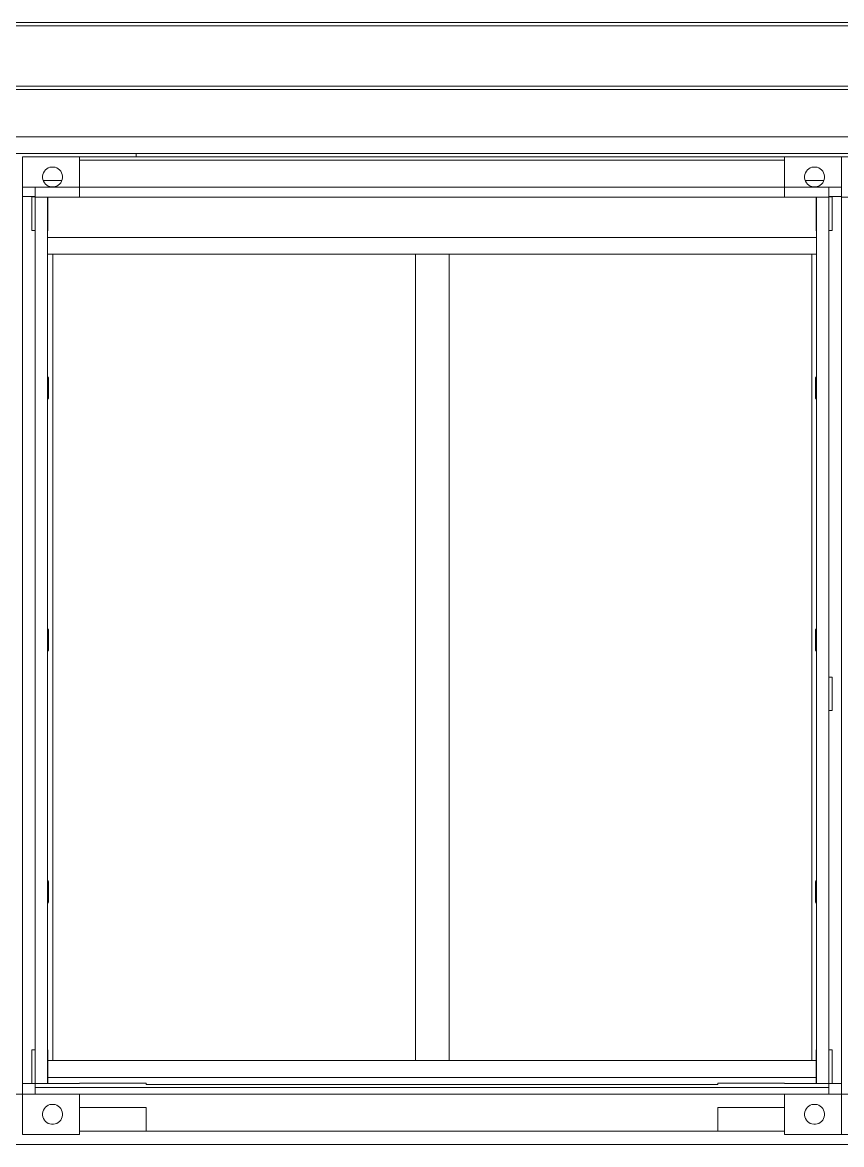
# Model space of a CAD drawing. Header units: metres. Extents: x -3 to 469, y -13 to 19.
# Drawn here: x 437.543 to 439.981, y -0.18 to 3.16 of the extents above; entities that cross this region are included whole.
import ezdxf

# ---------------------------------------------------------------- set-up
doc = ezdxf.new("R2010")
doc.units = ezdxf.units.M
doc.layers.add('0-1', color=7, linetype='Continuous', lineweight=5)
for name, color, linetype, lineweight, true_color in [('A-FLOR-2', 7, 'Continuous', 9, 0xaaaaaa), ('A-GENM-1', 7, 'Continuous', 9, 0xaaaaaa), ('A-WALL-1', 7, 'Continuous', 9, 0xaaaaaa), ('S-STRS-1', 7, 'Continuous', 9, 0xaaaaaa)]:
    doc.layers.add(name, color=color, linetype=linetype, lineweight=lineweight, true_color=true_color)

# ---------------------------------------------------------------- blocks, each defined once
blk = doc.blocks.new('Viga-007 - Viga-007-295370-FACHADA 04')
at = {"layer": 'A-GENM-1'}
for p, q in [((19.9853, -0.14), (20.1833, -0.14)), ((21.8853, -0.14), (22.0834, -0.14)), ((9.3917, -0.18), (33.3303, -0.18))]:
    blk.add_line(p, q, dxfattribs=at)
blk = doc.blocks.new('CONTAINER 23818 - CONTAINER-300114-FACHADA 04')
at = {"layer": 'S-STRS-1'}
for p, q in [((22.2533, -0.03), (22.4233, -0.03)), ((22.4233, -0.03), (22.2533, -0.03)), ((22.2533, -0.03), (22.2533, -0.15)), ((22.2533, -0.15), (22.2533, -0.03)), ((22.4233, -0.03), (22.4233, -0.15)), ((22.4233, -0.15), (22.4233, -0.03)), ((22.3128, -0.0689), (22.3167, -0.0656)), ((22.3128, -0.0689), (22.3167, -0.0656)), ((22.3167, -0.0656), (22.3212, -0.063)), ((22.3212, -0.063), (22.3167, -0.0656)), ((22.3212, -0.063), (22.3261, -0.0612)), ((22.3261, -0.0612), (22.3212, -0.063)), ((22.3261, -0.0612), (22.3312, -0.0603)), ((22.3312, -0.0603), (22.3261, -0.0612)), ((22.3312, -0.0603), (22.3364, -0.0603)), ((22.3364, -0.0603), (22.3312, -0.0603)), ((22.3364, -0.0603), (22.3415, -0.0612)), ((22.3415, -0.0612), (22.3364, -0.0603)), ((22.3415, -0.0612), (22.3464, -0.063)), ((22.3464, -0.063), (22.3415, -0.0612)), ((22.3464, -0.063), (22.3509, -0.0656)), ((22.3509, -0.0656), (22.3464, -0.063)), ((22.3509, -0.0656), (22.3549, -0.0689)), ((22.3549, -0.0689), (22.3509, -0.0656)), ((22.3042, -0.0874), (22.3051, -0.0823)), ((22.3051, -0.0823), (22.3042, -0.0874)), ((22.3042, -0.09), (22.3042, -0.0874)), ((22.3042, -0.0874), (22.3042, -0.09)), ((22.3042, -0.0926), (22.3042, -0.09)), ((22.3042, -0.09), (22.3042, -0.0926)), ((22.3051, -0.0977), (22.3042, -0.0926)), ((22.3042, -0.0926), (22.3051, -0.0977)), ((22.3051, -0.0823), (22.3068, -0.0774)), ((22.3068, -0.0774), (22.3051, -0.0823)), ((22.3068, -0.1026), (22.3051, -0.0977)), ((22.3068, -0.1026), (22.3051, -0.0977)), ((22.3068, -0.0774), (22.3094, -0.0729)), ((22.3094, -0.0729), (22.3068, -0.0774)), ((22.3094, -0.0729), (22.3128, -0.0689)), ((22.3128, -0.0689), (22.3094, -0.0729)), ((22.3549, -0.0689), (22.3582, -0.0729)), ((22.3582, -0.0729), (22.3549, -0.0689)), ((22.3582, -0.0729), (22.3608, -0.0774)), ((22.3608, -0.0774), (22.3582, -0.0729)), ((22.3608, -0.0774), (22.3626, -0.0823)), ((22.3626, -0.0823), (22.3608, -0.0774)), ((22.3626, -0.0977), (22.3608, -0.1026)), ((22.3608, -0.1026), (22.3626, -0.0977)), ((22.3626, -0.0823), (22.3635, -0.0874)), ((22.3635, -0.0874), (22.3626, -0.0823)), ((22.3635, -0.0926), (22.3626, -0.0977)), ((22.3626, -0.0977), (22.3635, -0.0926)), ((22.3635, -0.0874), (22.3635, -0.09)), ((22.3635, -0.09), (22.3635, -0.0874)), ((22.3635, -0.09), (22.3635, -0.0926)), ((22.3635, -0.0926), (22.3635, -0.09)), ((22.3094, -0.1071), (22.3068, -0.1026)), ((22.3094, -0.1071), (22.3068, -0.1026)), ((22.3128, -0.1111), (22.3094, -0.1071)), ((22.3128, -0.1111), (22.3094, -0.1071)), ((22.3167, -0.1144), (22.3128, -0.1111)), ((22.3167, -0.1144), (22.3128, -0.1111)), ((22.3212, -0.117), (22.3167, -0.1144)), ((22.3212, -0.117), (22.3167, -0.1144)), ((22.3261, -0.1188), (22.3212, -0.117)), ((22.3261, -0.1188), (22.3212, -0.117)), ((22.3312, -0.1197), (22.3261, -0.1188)), ((22.3312, -0.1197), (22.3261, -0.1188)), ((22.3364, -0.1197), (22.3312, -0.1197)), ((22.3312, -0.1197), (22.3364, -0.1197)), ((22.3415, -0.1188), (22.3364, -0.1197)), ((22.3364, -0.1197), (22.3415, -0.1188)), ((22.3464, -0.117), (22.3415, -0.1188)), ((22.3415, -0.1188), (22.3464, -0.117)), ((22.3509, -0.1144), (22.3464, -0.117)), ((22.3464, -0.117), (22.3509, -0.1144)), ((22.3549, -0.1111), (22.3509, -0.1144)), ((22.3509, -0.1144), (22.3549, -0.1111)), ((22.3582, -0.1071), (22.3549, -0.1111)), ((22.3549, -0.1111), (22.3582, -0.1071)), ((22.3608, -0.1026), (22.3582, -0.1071)), ((22.3582, -0.1071), (22.3608, -0.1026)), ((22.2533, -0.15), (22.4233, -0.15)), ((22.4233, -0.15), (22.2533, -0.15))]:
    blk.add_line(p, q, dxfattribs=at)
blk = doc.blocks.new('CONTAINER 23818 - CONTAINER 23818-300118-FACHADA 04')
blk.add_blockref('CONTAINER 23818 - CONTAINER-300114-FACHADA 04', (0, 0))
blk = doc.blocks.new('AL 24356 - AL 2-301560-FACHADA 04')
at = {"layer": 'A-WALL-1'}
blk.add_line((22.1773, 0.02), (19.8913, 0.02), dxfattribs=at)
blk = doc.blocks.new('AL 24356 - AL 24356-301557-FACHADA 04')
at = {"layer": 'A-WALL-1'}
for p, q in [((19.8534, 2.67), (22.2154, 2.67)), ((19.8534, 2.642), (19.8534, 2.67)), ((22.2154, 2.642), (22.2154, 2.67)), ((19.8903, 2.52), (22.1783, 2.52))]:
    blk.add_line(p, q, dxfattribs=at)
blk.add_blockref('AL 24356 - AL 2-301560-FACHADA 04', (0, 0))
blk = doc.blocks.new('J 08 24362 - J 08-301577-FACHADA 04')
at = {"layer": 'A-GENM-1'}
for p, q in [((22.1783, 2.52), (19.8903, 2.52)), ((19.8903, 2.52), (22.1783, 2.52)), ((19.9053, 2.47), (19.8903, 2.47)), ((19.8903, 2.47), (19.9053, 2.47)), ((19.8903, 2.47), (19.9053, 2.47)), ((19.9053, 2.47), (19.8903, 2.47)), ((19.9053, 0.07), (19.9053, 2.47)), ((19.9053, 2.47), (19.9053, 0.07)), ((19.9053, 2.47), (20.9853, 2.47)), ((20.9853, 2.47), (19.9053, 2.47)), ((21.0853, 2.47), (20.9853, 2.47)), ((20.9853, 2.47), (20.9853, 0.07)), ((20.9853, 0.07), (20.9853, 2.47)), ((20.9853, 2.47), (21.0853, 2.47)), ((21.0853, 2.47), (20.9853, 2.47)), ((20.9853, 2.47), (21.0853, 2.47)), ((21.0853, 0.07), (21.0853, 2.47)), ((21.0853, 2.47), (21.0853, 0.07)), ((21.0853, 2.47), (22.1653, 2.47)), ((22.1653, 2.47), (21.0853, 2.47)), ((22.1653, 2.47), (22.1783, 2.47)), ((22.1653, 2.47), (22.1653, 0.07)), ((22.1783, 2.47), (22.1653, 2.47)), ((22.1653, 0.07), (22.1653, 2.47)), ((22.1653, 2.47), (22.1783, 2.47)), ((22.1783, 2.47), (22.1653, 2.47)), ((19.9053, 0.07), (19.891, 0.07)), ((19.891, 0.07), (19.9053, 0.07)), ((19.9053, 0.07), (19.891, 0.07)), ((19.891, 0.07), (19.9053, 0.07)), ((20.9853, 0.07), (19.9053, 0.07)), ((19.9053, 0.07), (20.9853, 0.07)), ((21.0853, 0.07), (20.9853, 0.07)), ((20.9853, 0.07), (21.0853, 0.07)), ((21.0853, 0.07), (20.9853, 0.07)), ((20.9853, 0.07), (21.0853, 0.07)), ((22.1653, 0.07), (21.0853, 0.07)), ((21.0853, 0.07), (22.1653, 0.07)), ((22.1653, 0.07), (22.1777, 0.07)), ((22.1777, 0.07), (22.1653, 0.07)), ((22.1653, 0.07), (22.1777, 0.07)), ((22.1777, 0.07), (22.1653, 0.07)), ((19.8913, 0.02), (22.1773, 0.02)), ((22.1773, 0.02), (19.8913, 0.02))]:
    blk.add_line(p, q, dxfattribs=at)
blk = doc.blocks.new('J 08 24362 - J 08 24362-301581-FACHADA 04')
blk.add_blockref('J 08 24362 - J 08-301577-FACHADA 04', (0, 0))
blk = doc.blocks.new('Viga-002 27451 - Viga-002 27451-305960-FACHADA 04')
at = {"layer": 'A-GENM-1'}
for p, q in [((19.8533, 0.102), (19.8433, 0.102)), ((19.8433, 0.102), (19.8433, 0.002)), ((19.8433, 0.002), (19.8533, 0.002))]:
    blk.add_line(p, q, dxfattribs=at)
blk = doc.blocks.new('CONTAINER 28747 - CONTAINER-307192-FACHADA 04')
at = {"layer": 'S-STRS-1'}
for p, q in [((19.8154, -0.15), (19.8154, -0.03)), ((19.8154, -0.03), (19.8154, -0.15)), ((19.9853, -0.03), (19.8154, -0.03)), ((19.8154, -0.03), (19.9853, -0.03)), ((19.9853, -0.15), (19.9853, -0.03)), ((19.9853, -0.03), (19.9853, -0.15)), ((19.8838, -0.0689), (19.8878, -0.0656)), ((19.8878, -0.0656), (19.8838, -0.0689)), ((19.8878, -0.0656), (19.8923, -0.063)), ((19.8923, -0.063), (19.8878, -0.0656)), ((19.8923, -0.063), (19.8972, -0.0612)), ((19.8972, -0.0612), (19.8923, -0.063)), ((19.8972, -0.0612), (19.9023, -0.0603)), ((19.9023, -0.0603), (19.8972, -0.0612)), ((19.9023, -0.0603), (19.9075, -0.0603)), ((19.9075, -0.0603), (19.9023, -0.0603)), ((19.9075, -0.0603), (19.9126, -0.0612)), ((19.9126, -0.0612), (19.9075, -0.0603)), ((19.9126, -0.0612), (19.9175, -0.063)), ((19.9175, -0.063), (19.9126, -0.0612)), ((19.9175, -0.063), (19.922, -0.0656)), ((19.922, -0.0656), (19.9175, -0.063)), ((19.922, -0.0656), (19.9259, -0.0689)), ((19.9259, -0.0689), (19.922, -0.0656)), ((19.8752, -0.0874), (19.8761, -0.0823)), ((19.8761, -0.0823), (19.8752, -0.0874)), ((19.8752, -0.09), (19.8752, -0.0874)), ((19.8752, -0.0874), (19.8752, -0.09)), ((19.8752, -0.09), (19.8752, -0.0926)), ((19.8752, -0.0926), (19.8752, -0.09)), ((19.8761, -0.0977), (19.8752, -0.0926)), ((19.8761, -0.0977), (19.8752, -0.0926)), ((19.8761, -0.0823), (19.8779, -0.0774)), ((19.8779, -0.0774), (19.8761, -0.0823)), ((19.8761, -0.0977), (19.8779, -0.1026)), ((19.8779, -0.1026), (19.8761, -0.0977)), ((19.8779, -0.0774), (19.8805, -0.0729)), ((19.8805, -0.0729), (19.8779, -0.0774)), ((19.8805, -0.0729), (19.8838, -0.0689)), ((19.8838, -0.0689), (19.8805, -0.0729)), ((19.9259, -0.0689), (19.9293, -0.0729)), ((19.9293, -0.0729), (19.9259, -0.0689)), ((19.9293, -0.0729), (19.9319, -0.0774)), ((19.9293, -0.0729), (19.9319, -0.0774)), ((19.9319, -0.0774), (19.9336, -0.0823)), ((19.9336, -0.0823), (19.9319, -0.0774)), ((19.9336, -0.0977), (19.9319, -0.1026)), ((19.9319, -0.1026), (19.9336, -0.0977)), ((19.9336, -0.0823), (19.9345, -0.0874)), ((19.9345, -0.0874), (19.9336, -0.0823)), ((19.9345, -0.0926), (19.9336, -0.0977)), ((19.9336, -0.0977), (19.9345, -0.0926)), ((19.9345, -0.0874), (19.9345, -0.09)), ((19.9345, -0.09), (19.9345, -0.0874)), ((19.9345, -0.09), (19.9345, -0.0926)), ((19.9345, -0.0926), (19.9345, -0.09)), ((19.8805, -0.1071), (19.8779, -0.1026)), ((19.8779, -0.1026), (19.8805, -0.1071)), ((19.8838, -0.1111), (19.8805, -0.1071)), ((19.8805, -0.1071), (19.8838, -0.1111)), ((19.8878, -0.1144), (19.8838, -0.1111)), ((19.8838, -0.1111), (19.8878, -0.1144)), ((19.8923, -0.117), (19.8878, -0.1144)), ((19.8878, -0.1144), (19.8923, -0.117)), ((19.8972, -0.1188), (19.8923, -0.117)), ((19.8923, -0.117), (19.8972, -0.1188)), ((19.9023, -0.1197), (19.8972, -0.1188)), ((19.8972, -0.1188), (19.9023, -0.1197)), ((19.9075, -0.1197), (19.9023, -0.1197)), ((19.9023, -0.1197), (19.9075, -0.1197)), ((19.9126, -0.1188), (19.9075, -0.1197)), ((19.9075, -0.1197), (19.9126, -0.1188)), ((19.9175, -0.117), (19.9126, -0.1188)), ((19.9126, -0.1188), (19.9175, -0.117)), ((19.922, -0.1144), (19.9175, -0.117)), ((19.9175, -0.117), (19.922, -0.1144)), ((19.9259, -0.1111), (19.922, -0.1144)), ((19.922, -0.1144), (19.9259, -0.1111)), ((19.9293, -0.1071), (19.9259, -0.1111)), ((19.9259, -0.1111), (19.9293, -0.1071)), ((19.9319, -0.1026), (19.9293, -0.1071)), ((19.9293, -0.1071), (19.9319, -0.1026)), ((19.8154, -0.15), (19.9853, -0.15)), ((19.9853, -0.15), (19.8154, -0.15))]:
    blk.add_line(p, q, dxfattribs=at)
blk = doc.blocks.new('CONTAINER 28747 - CONTAINER 28747-307196-FACHADA 04')
blk.add_blockref('CONTAINER 28747 - CONTAINER-307192-FACHADA 04', (0, 0))
blk = doc.blocks.new('CONTAINER 28754 - CONTAINER-307213-FACHADA 04')
at = {"layer": 'S-STRS-1'}
for p, q in [((22.0834, -0.15), (22.0834, -0.03)), ((22.0834, -0.03), (22.0834, -0.15)), ((22.2533, -0.03), (22.0834, -0.03)), ((22.0834, -0.03), (22.2533, -0.03)), ((22.2533, -0.15), (22.2533, -0.03)), ((22.2533, -0.03), (22.2533, -0.15)), ((22.1518, -0.0689), (22.1558, -0.0656)), ((22.1558, -0.0656), (22.1518, -0.0689)), ((22.1558, -0.0656), (22.1603, -0.063)), ((22.1603, -0.063), (22.1558, -0.0656)), ((22.1603, -0.063), (22.1652, -0.0612)), ((22.1652, -0.0612), (22.1603, -0.063)), ((22.1652, -0.0612), (22.1703, -0.0603)), ((22.1703, -0.0603), (22.1652, -0.0612)), ((22.1703, -0.0603), (22.1755, -0.0603)), ((22.1755, -0.0603), (22.1703, -0.0603)), ((22.1755, -0.0603), (22.1806, -0.0612)), ((22.1806, -0.0612), (22.1755, -0.0603)), ((22.1806, -0.0612), (22.1855, -0.063)), ((22.1855, -0.063), (22.1806, -0.0612)), ((22.1855, -0.063), (22.19, -0.0656)), ((22.19, -0.0656), (22.1855, -0.063)), ((22.19, -0.0656), (22.1939, -0.0689)), ((22.1939, -0.0689), (22.19, -0.0656)), ((22.1432, -0.0874), (22.1441, -0.0823)), ((22.1441, -0.0823), (22.1432, -0.0874)), ((22.1432, -0.09), (22.1432, -0.0874)), ((22.1432, -0.0874), (22.1432, -0.09)), ((22.1432, -0.09), (22.1432, -0.0926)), ((22.1432, -0.0926), (22.1432, -0.09)), ((22.1441, -0.0977), (22.1432, -0.0926)), ((22.1441, -0.0977), (22.1432, -0.0926)), ((22.1441, -0.0823), (22.1459, -0.0774)), ((22.1459, -0.0774), (22.1441, -0.0823)), ((22.1441, -0.0977), (22.1459, -0.1026)), ((22.1459, -0.1026), (22.1441, -0.0977)), ((22.1459, -0.0774), (22.1485, -0.0729)), ((22.1485, -0.0729), (22.1459, -0.0774)), ((22.1485, -0.0729), (22.1518, -0.0689)), ((22.1518, -0.0689), (22.1485, -0.0729)), ((22.1939, -0.0689), (22.1973, -0.0729)), ((22.1973, -0.0729), (22.1939, -0.0689)), ((22.1973, -0.0729), (22.1999, -0.0774)), ((22.1973, -0.0729), (22.1999, -0.0774)), ((22.1999, -0.0774), (22.2016, -0.0823)), ((22.2016, -0.0823), (22.1999, -0.0774)), ((22.2016, -0.0977), (22.1999, -0.1026)), ((22.1999, -0.1026), (22.2016, -0.0977)), ((22.2016, -0.0823), (22.2025, -0.0874)), ((22.2025, -0.0874), (22.2016, -0.0823)), ((22.2025, -0.0926), (22.2016, -0.0977)), ((22.2016, -0.0977), (22.2025, -0.0926)), ((22.2025, -0.0874), (22.2025, -0.09)), ((22.2025, -0.09), (22.2025, -0.0874)), ((22.2025, -0.09), (22.2025, -0.0926)), ((22.2025, -0.0926), (22.2025, -0.09)), ((22.1485, -0.1071), (22.1459, -0.1026)), ((22.1459, -0.1026), (22.1485, -0.1071)), ((22.1518, -0.1111), (22.1485, -0.1071)), ((22.1485, -0.1071), (22.1518, -0.1111)), ((22.1558, -0.1144), (22.1518, -0.1111)), ((22.1518, -0.1111), (22.1558, -0.1144)), ((22.1603, -0.117), (22.1558, -0.1144)), ((22.1558, -0.1144), (22.1603, -0.117)), ((22.1652, -0.1188), (22.1603, -0.117)), ((22.1603, -0.117), (22.1652, -0.1188)), ((22.1703, -0.1197), (22.1652, -0.1188)), ((22.1652, -0.1188), (22.1703, -0.1197)), ((22.1755, -0.1197), (22.1703, -0.1197)), ((22.1703, -0.1197), (22.1755, -0.1197)), ((22.1806, -0.1188), (22.1755, -0.1197)), ((22.1755, -0.1197), (22.1806, -0.1188)), ((22.1855, -0.117), (22.1806, -0.1188)), ((22.1806, -0.1188), (22.1855, -0.117)), ((22.19, -0.1144), (22.1855, -0.117)), ((22.1855, -0.117), (22.19, -0.1144)), ((22.1939, -0.1111), (22.19, -0.1144)), ((22.19, -0.1144), (22.1939, -0.1111)), ((22.1973, -0.1071), (22.1939, -0.1111)), ((22.1939, -0.1111), (22.1973, -0.1071)), ((22.1999, -0.1026), (22.1973, -0.1071)), ((22.1973, -0.1071), (22.1999, -0.1026)), ((22.0834, -0.15), (22.2533, -0.15)), ((22.2533, -0.15), (22.0834, -0.15))]:
    blk.add_line(p, q, dxfattribs=at)
blk = doc.blocks.new('CONTAINER 28754 - CONTAINER 28754-307217-FACHADA 04')
blk.add_blockref('CONTAINER 28754 - CONTAINER-307213-FACHADA 04', (0, 0))
blk = doc.blocks.new('Viga-002 28919 - Viga-002 28919-307404-FACHADA 04')
at = {"layer": 'A-GENM-1'}
for p, q in [((19.8533, 2.641), (19.8433, 2.641)), ((19.8433, 2.641), (19.8433, 2.541)), ((19.8433, 2.541), (19.8533, 2.541))]:
    blk.add_line(p, q, dxfattribs=at)
blk = doc.blocks.new('PL 28938 - PL 28938-307432-FACHADA 04')
at = {"layer": 'A-GENM-1'}
for p, q in [((19.8153, 2.642), (19.8153, 0.002)), ((19.8344, 2.642), (19.8153, 2.642)), ((19.8533, 2.642), (19.8344, 2.642)), ((19.8153, 0.002), (19.8344, 0.002)), ((19.8344, 0.002), (19.8433, 0.002))]:
    blk.add_line(p, q, dxfattribs=at)
blk = doc.blocks.new('Viga-002 28944 - Viga-002 28944-307458-FACHADA 04')
at = {"layer": 'A-GENM-1'}
for p, q in [((22.2254, 0.102), (22.2154, 0.102)), ((22.2254, 0.002), (22.2254, 0.102)), ((22.2154, 0.002), (22.2254, 0.002))]:
    blk.add_line(p, q, dxfattribs=at)
blk = doc.blocks.new('Viga-002 28994 - Viga-002 28994-307554-FACHADA 04')
at = {"layer": 'A-GENM-1'}
for p, q in [((22.2253, 1.2115), (22.2153, 1.2115)), ((22.2153, 1.2115), (22.2153, 1.1115)), ((22.2253, 1.1115), (22.2253, 1.2115)), ((22.2153, 1.1115), (22.2253, 1.1115))]:
    blk.add_line(p, q, dxfattribs=at)
blk = doc.blocks.new('Viga-002 29018 - Viga-002 29018-307648-FACHADA 04')
at = {"layer": 'A-GENM-1'}
for p, q in [((22.2254, 2.641), (22.2154, 2.641)), ((22.2254, 2.541), (22.2254, 2.641)), ((22.2154, 2.541), (22.2254, 2.541))]:
    blk.add_line(p, q, dxfattribs=at)
blk = doc.blocks.new('Viga-007 29175 - Viga-007 29175-307732-FACHADA 04')
at = {"layer": 'A-GENM-1'}
for p, q in [((22.1783, 2.1065), (22.1753, 2.102)), ((22.1753, 2.102), (22.1753, 2.042)), ((22.1753, 2.042), (22.1783, 2.0375)), ((22.1783, 1.3565), (22.1753, 1.352)), ((22.1753, 1.352), (22.1753, 1.292)), ((22.1753, 1.292), (22.1783, 1.2875)), ((22.1783, 0.6065), (22.1753, 0.602)), ((22.1753, 0.602), (22.1753, 0.542)), ((22.1753, 0.542), (22.1783, 0.5375))]:
    blk.add_line(p, q, dxfattribs=at)
blk = doc.blocks.new('PL 29223 - PL 29223-307852-FACHADA 04')
at = {"layer": 'A-GENM-1'}
for p, q in [((22.2343, 2.642), (22.2154, 2.642)), ((22.2534, 2.642), (22.2343, 2.642)), ((22.2534, 0.002), (22.2534, 2.642)), ((22.2253, 0.002), (22.2343, 0.002)), ((22.2343, 0.002), (22.2534, 0.002))]:
    blk.add_line(p, q, dxfattribs=at)
blk = doc.blocks.new('Viga-007 29247 - Viga-007 29247-307864-FACHADA 04')
at = {"layer": 'A-GENM-1'}
for p, q in [((19.8933, 2.102), (19.8903, 2.1065)), ((19.8933, 2.042), (19.8933, 2.102)), ((19.8903, 2.0375), (19.8933, 2.042)), ((19.8933, 1.352), (19.8903, 1.3565)), ((19.8933, 1.292), (19.8933, 1.352)), ((19.8903, 1.2875), (19.8933, 1.292)), ((19.8933, 0.602), (19.8903, 0.6065)), ((19.8933, 0.542), (19.8933, 0.602)), ((19.8903, 0.5375), (19.8933, 0.542))]:
    blk.add_line(p, q, dxfattribs=at)
blk = doc.blocks.new('Viga-009 - Viga-009-314955-FACHADA 04')
at = {"layer": 'A-GENM-1'}
for p, q in [((29.5673, 3.16), (11.2824, 3.16)), ((29.5673, 3.15), (11.2824, 3.15)), ((29.5673, 2.97), (11.2824, 2.97)), ((11.2824, 2.96), (29.5673, 2.96))]:
    blk.add_line(p, q, dxfattribs=at)
blk = doc.blocks.new('CONTAINER 30766 - CONTAINER-317141-FACHADA 04')
at = {"layer": 'S-STRS-1'}
for p, q in [((22.2533, 2.76), (22.4233, 2.76)), ((22.4233, 2.76), (22.2533, 2.76)), ((22.2533, 2.76), (22.2533, 2.642)), ((22.2533, 2.642), (22.2533, 2.76)), ((22.4233, 2.76), (22.4233, 2.64)), ((22.4233, 2.64), (22.4233, 2.76)), ((22.3042, 2.7026), (22.3051, 2.7077)), ((22.3051, 2.7077), (22.3042, 2.7026)), ((22.3051, 2.7077), (22.3068, 2.7126)), ((22.3068, 2.7126), (22.3051, 2.7077)), ((22.3068, 2.7126), (22.3094, 2.7171)), ((22.3094, 2.7171), (22.3068, 2.7126)), ((22.3094, 2.7171), (22.3128, 2.7211)), ((22.3128, 2.7211), (22.3094, 2.7171)), ((22.3128, 2.7211), (22.3167, 2.7244)), ((22.3128, 2.7211), (22.3167, 2.7244)), ((22.3167, 2.7244), (22.3212, 2.727)), ((22.3212, 2.727), (22.3167, 2.7244)), ((22.3212, 2.727), (22.3261, 2.7288)), ((22.3261, 2.7288), (22.3212, 2.727)), ((22.3261, 2.7288), (22.3312, 2.7297)), ((22.3312, 2.7297), (22.3261, 2.7288)), ((22.3312, 2.7297), (22.3364, 2.7297)), ((22.3364, 2.7297), (22.3312, 2.7297)), ((22.3364, 2.7297), (22.3415, 2.7288)), ((22.3415, 2.7288), (22.3364, 2.7297)), ((22.3415, 2.7288), (22.3464, 2.727)), ((22.3464, 2.727), (22.3415, 2.7288)), ((22.3464, 2.727), (22.3509, 2.7244)), ((22.3509, 2.7244), (22.3464, 2.727)), ((22.3509, 2.7244), (22.3549, 2.7211)), ((22.3549, 2.7211), (22.3509, 2.7244)), ((22.3549, 2.7211), (22.3582, 2.7171)), ((22.3582, 2.7171), (22.3549, 2.7211)), ((22.3582, 2.7171), (22.3608, 2.7126)), ((22.3608, 2.7126), (22.3582, 2.7171)), ((22.3608, 2.7126), (22.3626, 2.7077)), ((22.3626, 2.7077), (22.3608, 2.7126)), ((22.3626, 2.7077), (22.3635, 2.7026)), ((22.3635, 2.7026), (22.3626, 2.7077)), ((22.3042, 2.7), (22.3042, 2.7026)), ((22.3042, 2.7026), (22.3042, 2.7)), ((22.3042, 2.6974), (22.3042, 2.7)), ((22.3042, 2.7), (22.3042, 2.6974)), ((22.3051, 2.6923), (22.3042, 2.6974)), ((22.3042, 2.6974), (22.3051, 2.6923)), ((22.3068, 2.6874), (22.3051, 2.6923)), ((22.3068, 2.6874), (22.3051, 2.6923)), ((22.3094, 2.6829), (22.3068, 2.6874)), ((22.3094, 2.6829), (22.3068, 2.6874)), ((22.3128, 2.6789), (22.3094, 2.6829)), ((22.3128, 2.6789), (22.3094, 2.6829)), ((22.3167, 2.6756), (22.3128, 2.6789)), ((22.3167, 2.6756), (22.3128, 2.6789)), ((22.3212, 2.673), (22.3167, 2.6756)), ((22.3212, 2.673), (22.3167, 2.6756)), ((22.3261, 2.6712), (22.3212, 2.673)), ((22.3261, 2.6712), (22.3212, 2.673)), ((22.3464, 2.673), (22.3415, 2.6712)), ((22.3415, 2.6712), (22.3464, 2.673)), ((22.3509, 2.6756), (22.3464, 2.673)), ((22.3464, 2.673), (22.3509, 2.6756)), ((22.3549, 2.6789), (22.3509, 2.6756)), ((22.3509, 2.6756), (22.3549, 2.6789)), ((22.3582, 2.6829), (22.3549, 2.6789)), ((22.3549, 2.6789), (22.3582, 2.6829)), ((22.3608, 2.6874), (22.3582, 2.6829)), ((22.3582, 2.6829), (22.3608, 2.6874)), ((22.3626, 2.6923), (22.3608, 2.6874)), ((22.3608, 2.6874), (22.3626, 2.6923)), ((22.3635, 2.6974), (22.3626, 2.6923)), ((22.3626, 2.6923), (22.3635, 2.6974)), ((22.3635, 2.7026), (22.3635, 2.7)), ((22.3635, 2.7), (22.3635, 2.7026)), ((22.3635, 2.7), (22.3635, 2.6974)), ((22.3635, 2.6974), (22.3635, 2.7)), ((22.2534, 2.64), (22.4233, 2.64)), ((22.4233, 2.64), (22.2534, 2.64)), ((22.3312, 2.6703), (22.3261, 2.6712)), ((22.3312, 2.6703), (22.3261, 2.6712)), ((22.3364, 2.6703), (22.3312, 2.6703)), ((22.3312, 2.6703), (22.3364, 2.6703)), ((22.3415, 2.6712), (22.3364, 2.6703)), ((22.3364, 2.6703), (22.3415, 2.6712))]:
    blk.add_line(p, q, dxfattribs=at)
blk = doc.blocks.new('CONTAINER 30766 - CONTAINER 30766-317145-FACHADA 04')
blk.add_blockref('CONTAINER 30766 - CONTAINER-317141-FACHADA 04', (0, 0))
blk = doc.blocks.new('CONTAINER 34912 - CONTAINER-327129-FACHADA 04')
at = {"layer": 'S-STRS-1'}
for p, q in [((19.8154, 2.642), (19.8154, 2.76)), ((19.8154, 2.76), (19.8154, 2.642)), ((19.9854, 2.76), (19.8154, 2.76)), ((19.8154, 2.76), (19.9854, 2.76)), ((19.9854, 2.64), (19.9854, 2.76)), ((19.9854, 2.76), (19.9854, 2.64)), ((19.8752, 2.7026), (19.8761, 2.7077)), ((19.8761, 2.7077), (19.8752, 2.7026)), ((19.8761, 2.7077), (19.8779, 2.7126)), ((19.8779, 2.7126), (19.8761, 2.7077)), ((19.8779, 2.7126), (19.8805, 2.7171)), ((19.8805, 2.7171), (19.8779, 2.7126)), ((19.8805, 2.7171), (19.8838, 2.7211)), ((19.8838, 2.7211), (19.8805, 2.7171)), ((19.8838, 2.7211), (19.8878, 2.7244)), ((19.8878, 2.7244), (19.8838, 2.7211)), ((19.8878, 2.7244), (19.8923, 2.727)), ((19.8923, 2.727), (19.8878, 2.7244)), ((19.8923, 2.727), (19.8972, 2.7288)), ((19.8972, 2.7288), (19.8923, 2.727)), ((19.8972, 2.7288), (19.9023, 2.7297)), ((19.9023, 2.7297), (19.8972, 2.7288)), ((19.9023, 2.7297), (19.9075, 2.7297)), ((19.9075, 2.7297), (19.9023, 2.7297)), ((19.9075, 2.7297), (19.9126, 2.7288)), ((19.9126, 2.7288), (19.9075, 2.7297)), ((19.9126, 2.7288), (19.9175, 2.727)), ((19.9175, 2.727), (19.9126, 2.7288)), ((19.9175, 2.727), (19.922, 2.7244)), ((19.922, 2.7244), (19.9175, 2.727)), ((19.922, 2.7244), (19.9259, 2.7211)), ((19.9259, 2.7211), (19.922, 2.7244)), ((19.9259, 2.7211), (19.9293, 2.7171)), ((19.9293, 2.7171), (19.9259, 2.7211)), ((19.9293, 2.7171), (19.9319, 2.7126)), ((19.9293, 2.7171), (19.9319, 2.7126)), ((19.9319, 2.7126), (19.9337, 2.7077)), ((19.9337, 2.7077), (19.9319, 2.7126)), ((19.9337, 2.7077), (19.9346, 2.7026)), ((19.9346, 2.7026), (19.9337, 2.7077)), ((19.8752, 2.7), (19.8752, 2.7026)), ((19.8752, 2.7026), (19.8752, 2.7)), ((19.8752, 2.7), (19.8752, 2.6974)), ((19.8752, 2.6974), (19.8752, 2.7)), ((19.8761, 2.6923), (19.8752, 2.6974)), ((19.8761, 2.6923), (19.8752, 2.6974)), ((19.8761, 2.6923), (19.8779, 2.6874)), ((19.8779, 2.6874), (19.8761, 2.6923)), ((19.8805, 2.6829), (19.8779, 2.6874)), ((19.8779, 2.6874), (19.8805, 2.6829)), ((19.8838, 2.6789), (19.8805, 2.6829)), ((19.8805, 2.6829), (19.8838, 2.6789)), ((19.8878, 2.6756), (19.8838, 2.6789)), ((19.8838, 2.6789), (19.8878, 2.6756)), ((19.8923, 2.673), (19.8878, 2.6756)), ((19.8878, 2.6756), (19.8923, 2.673)), ((19.8972, 2.6712), (19.8923, 2.673)), ((19.8923, 2.673), (19.8972, 2.6712)), ((19.9175, 2.673), (19.9126, 2.6712)), ((19.9126, 2.6712), (19.9175, 2.673)), ((19.922, 2.6756), (19.9175, 2.673)), ((19.9175, 2.673), (19.922, 2.6756)), ((19.9259, 2.6789), (19.922, 2.6756)), ((19.922, 2.6756), (19.9259, 2.6789)), ((19.9293, 2.6829), (19.9259, 2.6789)), ((19.9259, 2.6789), (19.9293, 2.6829)), ((19.9319, 2.6874), (19.9293, 2.6829)), ((19.9293, 2.6829), (19.9319, 2.6874)), ((19.9337, 2.6923), (19.9319, 2.6874)), ((19.9319, 2.6874), (19.9337, 2.6923)), ((19.9346, 2.6974), (19.9337, 2.6923)), ((19.9337, 2.6923), (19.9346, 2.6974)), ((19.9346, 2.7026), (19.9346, 2.7)), ((19.9346, 2.7), (19.9346, 2.7026)), ((19.9346, 2.7), (19.9346, 2.6974)), ((19.9346, 2.6974), (19.9346, 2.7)), ((19.8913, 2.64), (19.9854, 2.64)), ((19.9854, 2.64), (19.8913, 2.64)), ((19.9023, 2.6703), (19.8972, 2.6712)), ((19.8972, 2.6712), (19.9023, 2.6703)), ((19.9075, 2.6703), (19.9023, 2.6703)), ((19.9023, 2.6703), (19.9075, 2.6703)), ((19.9126, 2.6712), (19.9075, 2.6703)), ((19.9075, 2.6703), (19.9126, 2.6712))]:
    blk.add_line(p, q, dxfattribs=at)
blk = doc.blocks.new('CONTAINER 34912 - CONTAINER 34912-327133-FACHADA 04')
blk.add_blockref('CONTAINER 34912 - CONTAINER-327129-FACHADA 04', (0, 0))
blk = doc.blocks.new('CONTAINER 34915 - CONTAINER-327143-FACHADA 04')
at = {"layer": 'S-STRS-1'}
for p, q in [((22.0834, 2.64), (22.0834, 2.76)), ((22.0834, 2.76), (22.0834, 2.64)), ((22.2534, 2.76), (22.0834, 2.76)), ((22.0834, 2.76), (22.2534, 2.76)), ((22.2534, 2.642), (22.2534, 2.76)), ((22.2534, 2.76), (22.2534, 2.642)), ((22.1432, 2.7026), (22.1441, 2.7077)), ((22.1441, 2.7077), (22.1432, 2.7026)), ((22.1441, 2.7077), (22.1459, 2.7126)), ((22.1459, 2.7126), (22.1441, 2.7077)), ((22.1459, 2.7126), (22.1485, 2.7171)), ((22.1485, 2.7171), (22.1459, 2.7126)), ((22.1485, 2.7171), (22.1518, 2.7211)), ((22.1518, 2.7211), (22.1485, 2.7171)), ((22.1518, 2.7211), (22.1558, 2.7244)), ((22.1558, 2.7244), (22.1518, 2.7211)), ((22.1558, 2.7244), (22.1603, 2.727)), ((22.1603, 2.727), (22.1558, 2.7244)), ((22.1603, 2.727), (22.1652, 2.7288)), ((22.1652, 2.7288), (22.1603, 2.727)), ((22.1652, 2.7288), (22.1703, 2.7297)), ((22.1703, 2.7297), (22.1652, 2.7288)), ((22.1703, 2.7297), (22.1755, 2.7297)), ((22.1755, 2.7297), (22.1703, 2.7297)), ((22.1755, 2.7297), (22.1806, 2.7288)), ((22.1806, 2.7288), (22.1755, 2.7297)), ((22.1806, 2.7288), (22.1855, 2.727)), ((22.1855, 2.727), (22.1806, 2.7288)), ((22.1855, 2.727), (22.19, 2.7244)), ((22.19, 2.7244), (22.1855, 2.727)), ((22.19, 2.7244), (22.1939, 2.7211)), ((22.1939, 2.7211), (22.19, 2.7244)), ((22.1939, 2.7211), (22.1973, 2.7171)), ((22.1973, 2.7171), (22.1939, 2.7211)), ((22.1973, 2.7171), (22.1999, 2.7126)), ((22.1973, 2.7171), (22.1999, 2.7126)), ((22.1999, 2.7126), (22.2017, 2.7077)), ((22.2017, 2.7077), (22.1999, 2.7126)), ((22.2017, 2.7077), (22.2026, 2.7026)), ((22.2026, 2.7026), (22.2017, 2.7077)), ((22.1432, 2.7), (22.1432, 2.7026)), ((22.1432, 2.7026), (22.1432, 2.7)), ((22.1432, 2.7), (22.1432, 2.6974)), ((22.1432, 2.6974), (22.1432, 2.7)), ((22.1441, 2.6923), (22.1432, 2.6974)), ((22.1441, 2.6923), (22.1432, 2.6974)), ((22.1441, 2.6923), (22.1459, 2.6874)), ((22.1459, 2.6874), (22.1441, 2.6923)), ((22.1485, 2.6829), (22.1459, 2.6874)), ((22.1459, 2.6874), (22.1485, 2.6829)), ((22.1518, 2.6789), (22.1485, 2.6829)), ((22.1485, 2.6829), (22.1518, 2.6789)), ((22.1558, 2.6756), (22.1518, 2.6789)), ((22.1518, 2.6789), (22.1558, 2.6756)), ((22.1603, 2.673), (22.1558, 2.6756)), ((22.1558, 2.6756), (22.1603, 2.673)), ((22.1652, 2.6712), (22.1603, 2.673)), ((22.1603, 2.673), (22.1652, 2.6712)), ((22.1855, 2.673), (22.1806, 2.6712)), ((22.1806, 2.6712), (22.1855, 2.673)), ((22.19, 2.6756), (22.1855, 2.673)), ((22.1855, 2.673), (22.19, 2.6756)), ((22.1939, 2.6789), (22.19, 2.6756)), ((22.19, 2.6756), (22.1939, 2.6789)), ((22.1973, 2.6829), (22.1939, 2.6789)), ((22.1939, 2.6789), (22.1973, 2.6829)), ((22.1999, 2.6874), (22.1973, 2.6829)), ((22.1973, 2.6829), (22.1999, 2.6874)), ((22.2017, 2.6923), (22.1999, 2.6874)), ((22.1999, 2.6874), (22.2017, 2.6923)), ((22.2026, 2.6974), (22.2017, 2.6923)), ((22.2017, 2.6923), (22.2026, 2.6974)), ((22.2026, 2.7026), (22.2026, 2.7)), ((22.2026, 2.7), (22.2026, 2.7026)), ((22.2026, 2.7), (22.2026, 2.6974)), ((22.2026, 2.6974), (22.2026, 2.7)), ((22.0834, 2.64), (22.1773, 2.64)), ((22.1773, 2.64), (22.0834, 2.64)), ((22.1703, 2.6703), (22.1652, 2.6712)), ((22.1652, 2.6712), (22.1703, 2.6703)), ((22.1755, 2.6703), (22.1703, 2.6703)), ((22.1703, 2.6703), (22.1755, 2.6703)), ((22.1806, 2.6712), (22.1755, 2.6703)), ((22.1755, 2.6703), (22.1806, 2.6712))]:
    blk.add_line(p, q, dxfattribs=at)
blk = doc.blocks.new('CONTAINER 34915 - CONTAINER 34915-327147-FACHADA 04')
blk.add_blockref('CONTAINER 34915 - CONTAINER-327143-FACHADA 04', (0, 0))
blk = doc.blocks.new('Viga-003 34940 - Viga-003 34940-327177-FACHADA 04')
at = {"layer": 'A-GENM-1'}
blk.add_line((22.0834, 2.76), (19.9854, 2.76), dxfattribs=at)
blk = doc.blocks.new('CONTAINER-R01_rvt-4-FACHADA 04')
at = {"layer": 'A-FLOR-2'}
for p, q in [((17.656, 2.77), (20.1542, 2.77)), ((19.9854, 2.75), (22.0834, 2.75)), ((19.9854, 2.64), (19.9854, 2.75)), ((20.1542, 2.77), (20.1542, 2.76)), ((20.1542, 2.77), (22.6523, 2.77)), ((20.1542, 2.77), (20.1542, 2.76)), ((22.0834, 2.75), (22.0834, 2.64)), ((19.8769, 2.69), (19.9328, 2.69)), ((22.1449, 2.69), (22.2008, 2.69)), ((22.0834, 2.64), (19.9854, 2.64)), ((19.8534, 0.002), (19.8534, -0.01)), ((19.8913, 0.02), (22.1773, 0.02)), ((22.2154, 0.002), (22.2154, -0.01)), ((19.8533, -0.01), (22.2153, -0.01)), ((19.8533, -0.01), (19.8533, -0.03)), ((22.2153, -0.03), (19.8533, -0.03)), ((22.2154, -0.01), (19.8534, -0.01)), ((22.2153, -0.03), (22.2153, -0.01))]:
    blk.add_line(p, q, dxfattribs=at)
at = {"layer": 'A-WALL-1'}
for p, q in [((20.1542, 2.82), (17.656, 2.82)), ((22.6523, 2.82), (20.1542, 2.82)), ((17.656, 2.77), (20.1542, 2.77)), ((20.1542, 2.77), (22.6523, 2.77)), ((19.8154, 2.67), (19.8154, 2.642)), ((19.8154, 2.67), (19.8533, 2.67)), ((19.8533, 2.67), (19.8533, 2.642)), ((19.8533, 0.002), (19.8533, 2.64)), ((19.8533, 2.64), (19.8903, 2.64)), ((19.8903, 2.64), (19.8913, 2.64)), ((19.8903, 2.64), (19.8903, 0.002)), ((19.8913, 2.64), (19.8913, 2.54)), ((22.1773, 2.54), (22.1773, 2.64)), ((22.1783, 2.64), (22.1773, 2.64)), ((22.1783, 0.002), (22.1783, 2.64)), ((22.2153, 2.64), (22.1783, 2.64)), ((22.2153, 2.642), (22.2153, 2.67)), ((22.2153, 2.67), (22.2533, 2.67)), ((22.2153, 2.64), (22.2153, 1.2115)), ((22.2533, 2.642), (22.2533, 2.67)), ((22.2533, 2.67), (22.2533, 2.642)), ((22.2153, 1.1115), (22.2153, 0.002)), ((19.8913, 0.102), (19.8913, 0.002)), ((22.1773, 0.002), (22.1773, 0.102)), ((19.8154, 0.002), (19.8154, -0.03)), ((19.8154, -0.03), (19.8154, 0.002)), ((19.8154, -0.03), (19.8154, 0.002)), ((19.8903, 0.002), (19.8533, 0.002)), ((19.8913, 0.002), (19.8903, 0.002)), ((19.9853, 0.002), (19.8913, 0.002)), ((20.1833, 0.0025), (19.9853, 0.0025)), ((19.9853, 0.0025), (19.9853, 0.002)), ((20.1833, -0.0015), (20.1833, 0.0025)), ((22.0833, 0.0025), (21.8853, 0.0025)), ((21.8853, 0.0025), (21.8853, -0.0015)), ((22.0833, 0.002), (22.0833, 0.0025)), ((22.1773, 0.002), (22.0833, 0.002)), ((22.1783, 0.002), (22.1773, 0.002)), ((22.2153, 0.002), (22.1783, 0.002)), ((22.2533, 0.002), (22.2533, -0.03)), ((22.2533, 0.002), (22.2533, -0.03)), ((22.2533, 0.002), (22.2533, -0.03)), ((19.6454, -0.03), (19.8154, -0.03)), ((19.6454, -0.03), (19.8154, -0.03)), ((19.8533, -0.03), (19.8154, -0.03)), ((19.8533, -0.03), (19.9853, -0.03)), ((19.9853, -0.03), (19.9853, -0.07)), ((21.8853, -0.0015), (20.1833, -0.0015)), ((22.0833, -0.07), (22.0833, -0.03)), ((22.0833, -0.03), (22.2153, -0.03)), ((22.2533, -0.03), (22.2153, -0.03)), ((22.2533, -0.03), (22.4234, -0.03)), ((22.2533, -0.03), (22.4234, -0.03)), ((19.9853, -0.07), (20.1833, -0.07)), ((20.1833, -0.07), (20.1833, -0.14)), ((21.8853, -0.07), (22.0833, -0.07)), ((21.8853, -0.14), (21.8853, -0.07)), ((20.1833, -0.14), (21.8853, -0.14))]:
    blk.add_line(p, q, dxfattribs=at)
at = {"layer": 'A-GENM-1'}
for name in ['Viga-009 - Viga-009-314955-FACHADA 04', 'Viga-003 34940 - Viga-003 34940-327177-FACHADA 04', 'PL 28938 - PL 28938-307432-FACHADA 04', 'Viga-002 28919 - Viga-002 28919-307404-FACHADA 04', 'PL 29223 - PL 29223-307852-FACHADA 04', 'Viga-002 29018 - Viga-002 29018-307648-FACHADA 04', 'J 08 24362 - J 08 24362-301581-FACHADA 04', 'Viga-007 29247 - Viga-007 29247-307864-FACHADA 04', 'Viga-007 29175 - Viga-007 29175-307732-FACHADA 04', 'Viga-002 28994 - Viga-002 28994-307554-FACHADA 04', 'Viga-002 27451 - Viga-002 27451-305960-FACHADA 04', 'Viga-002 28944 - Viga-002 28944-307458-FACHADA 04', 'Viga-007 - Viga-007-295370-FACHADA 04']:
    blk.add_blockref(name, (0, 0), dxfattribs=at)
at = {"layer": 'A-WALL-1'}
blk.add_blockref('AL 24356 - AL 24356-301557-FACHADA 04', (0, 0), dxfattribs=at)
at = {"layer": 'S-STRS-1'}
for name in ['CONTAINER 34912 - CONTAINER 34912-327133-FACHADA 04', 'CONTAINER 34915 - CONTAINER 34915-327147-FACHADA 04', 'CONTAINER 30766 - CONTAINER 30766-317145-FACHADA 04', 'CONTAINER 28747 - CONTAINER 28747-307196-FACHADA 04', 'CONTAINER 28754 - CONTAINER 28754-307217-FACHADA 04', 'CONTAINER 23818 - CONTAINER 23818-300118-FACHADA 04']:
    blk.add_blockref(name, (0, 0), dxfattribs=at)

msp = doc.modelspace()

# ---------------------------------------------------------------- block references
at = {"layer": '0-1'}
msp.add_blockref('CONTAINER-R01_rvt-4-FACHADA 04', (417.728, 0), dxfattribs=at)

doc.saveas('drawing.dxf')
